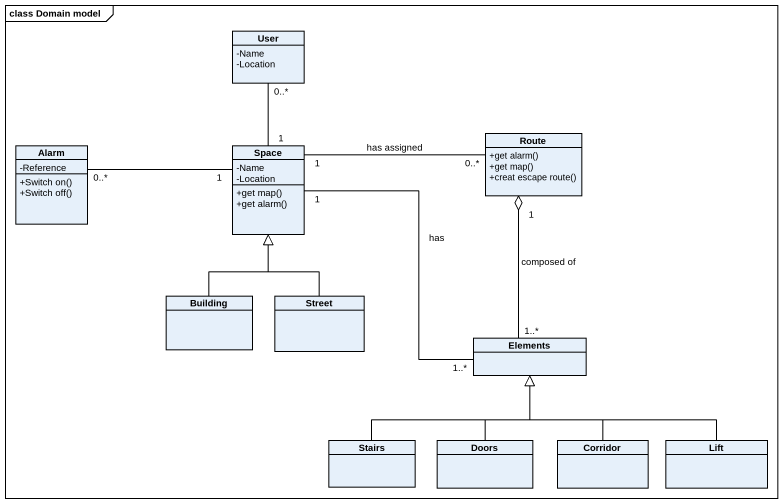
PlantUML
@startuml
mainframe class Domain model
hide circle
hide empty members
skinparam classAttributeIconSize 0
class User {
  -Name
  -Location
}
class Route {
  +get alarm()
  +get map()
  +creat escape route()
}
class Alarm {
  -Reference
  +Switch on()
  +Switch off()
}
class Space {
  -Name
  -Location
  +get map()
  +get alarm()
}
class Building
class Street
class Elements
class Stairs
class Doors
class Corridor
class Lift
User "0..*" -- "1" Space
Route "1" o-- "1..*" Elements : composed of
Alarm "0..*" -right- "1" Space
Space "1" -right- "0..*" Route : has assigned
Building -up-|> Space
Street -up-|> Space
Elements "1..*" -up- "1" Space : has
Stairs -up-|> Elements
Doors -up-|> Elements
Corridor -up-|> Elements
Lift -left-|> Elements
@enduml
